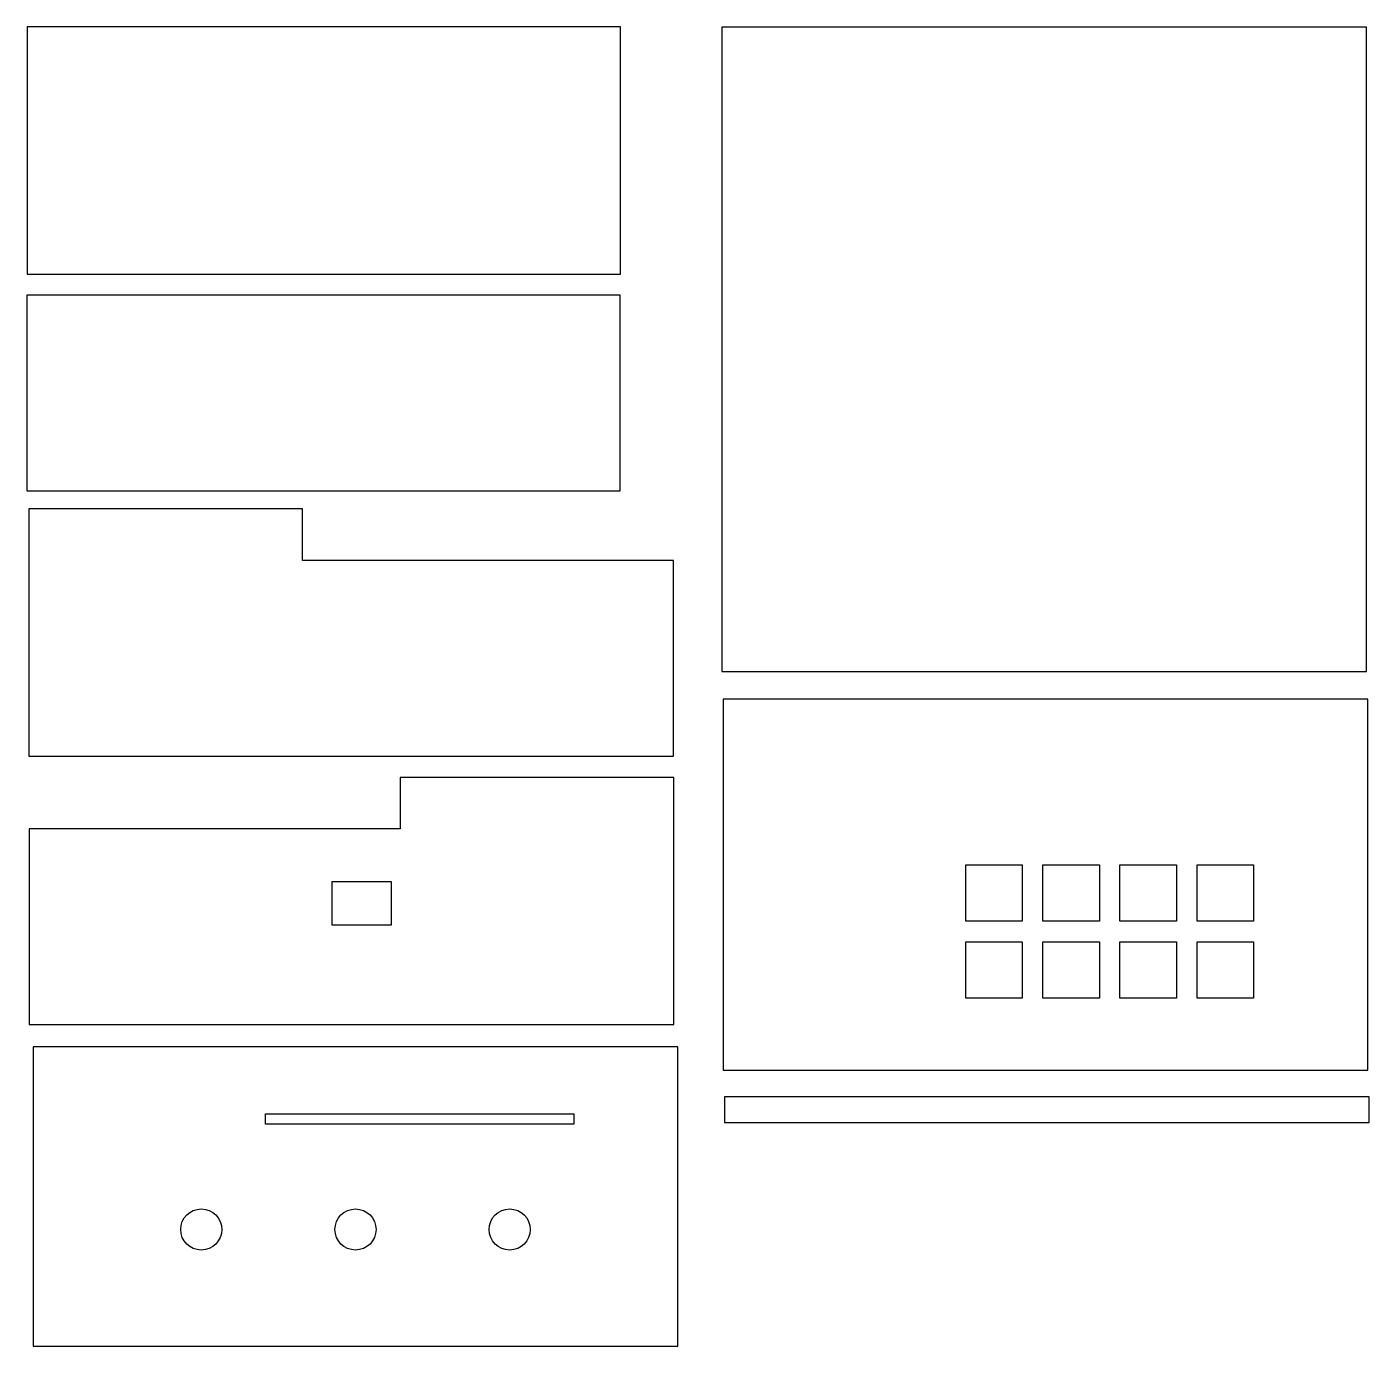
# Model space of a CAD drawing. Header units: millimetres. Extents: x 4 to 265, y -260 to -3.
import ezdxf

# ---------------------------------------------------------------- set-up
doc = ezdxf.new("R2010")
doc.units = ezdxf.units.MM
doc.layers.get('0').update_dxf_attribs({"linetype": 'CONTINUOUS'})

msp = doc.modelspace()

# ---------------------------------------------------------------- linework, layer by layer
for points in [[(119.05, -51.01), (119.05, -2.91), (3.65, -2.91), (3.65, -51.01)], [(138.77, -128.36), (264.17, -128.36), (264.17, -2.96), (138.77, -2.96)], [(3.57, -55.12), (3.57, -93.22), (118.97, -93.22), (118.97, -55.12)], [(129.33, -106.72), (57.17, -106.72), (57.17, -96.72), (3.93, -96.72), (3.93, -144.82), (129.33, -144.82)], [(264.4, -133.73), (139, -133.73), (139, -205.89), (264.4, -205.89)], [(76.17, -148.95), (76.17, -158.95), (4.01, -158.95), (4.01, -197.05), (129.41, -197.05), (129.41, -148.95)], [(186.2, -165.93), (197.2, -165.93), (197.2, -176.93), (186.2, -176.93)], [(212.2, -165.93), (212.2, -176.93), (201.2, -176.93), (201.2, -165.93)], [(227.2, -176.93), (216.2, -176.93), (216.2, -165.93), (227.2, -165.93)], [(231.2, -165.93), (242.2, -165.93), (242.2, -176.93), (231.2, -176.93)], [(74.46, -169.2), (74.46, -177.7), (62.96, -177.7), (62.96, -169.2)], [(186.2, -191.93), (186.2, -180.93), (197.2, -180.93), (197.2, -191.93)], [(201.2, -191.93), (201.2, -180.93), (212.2, -180.93), (212.2, -191.93)], [(216.2, -180.93), (227.2, -180.93), (227.2, -191.93), (216.2, -191.93)], [(231.2, -180.93), (242.2, -180.93), (242.2, -191.93), (231.2, -191.93)], [(4.8, -259.61), (130.2, -259.61), (130.2, -201.37), (4.8, -201.37)], [(264.68, -211.1), (139.28, -211.1), (139.28, -216.1), (264.68, -216.1)], [(110, -216.41), (50, -216.41), (50, -214.41), (110, -214.41)]]:
    msp.add_lwpolyline(points, close=True)
for centre in [(37.5, -236.91), (67.5, -236.91), (97.5, -236.91)]:
    msp.add_circle(centre, 4)

doc.saveas('drawing.dxf')
